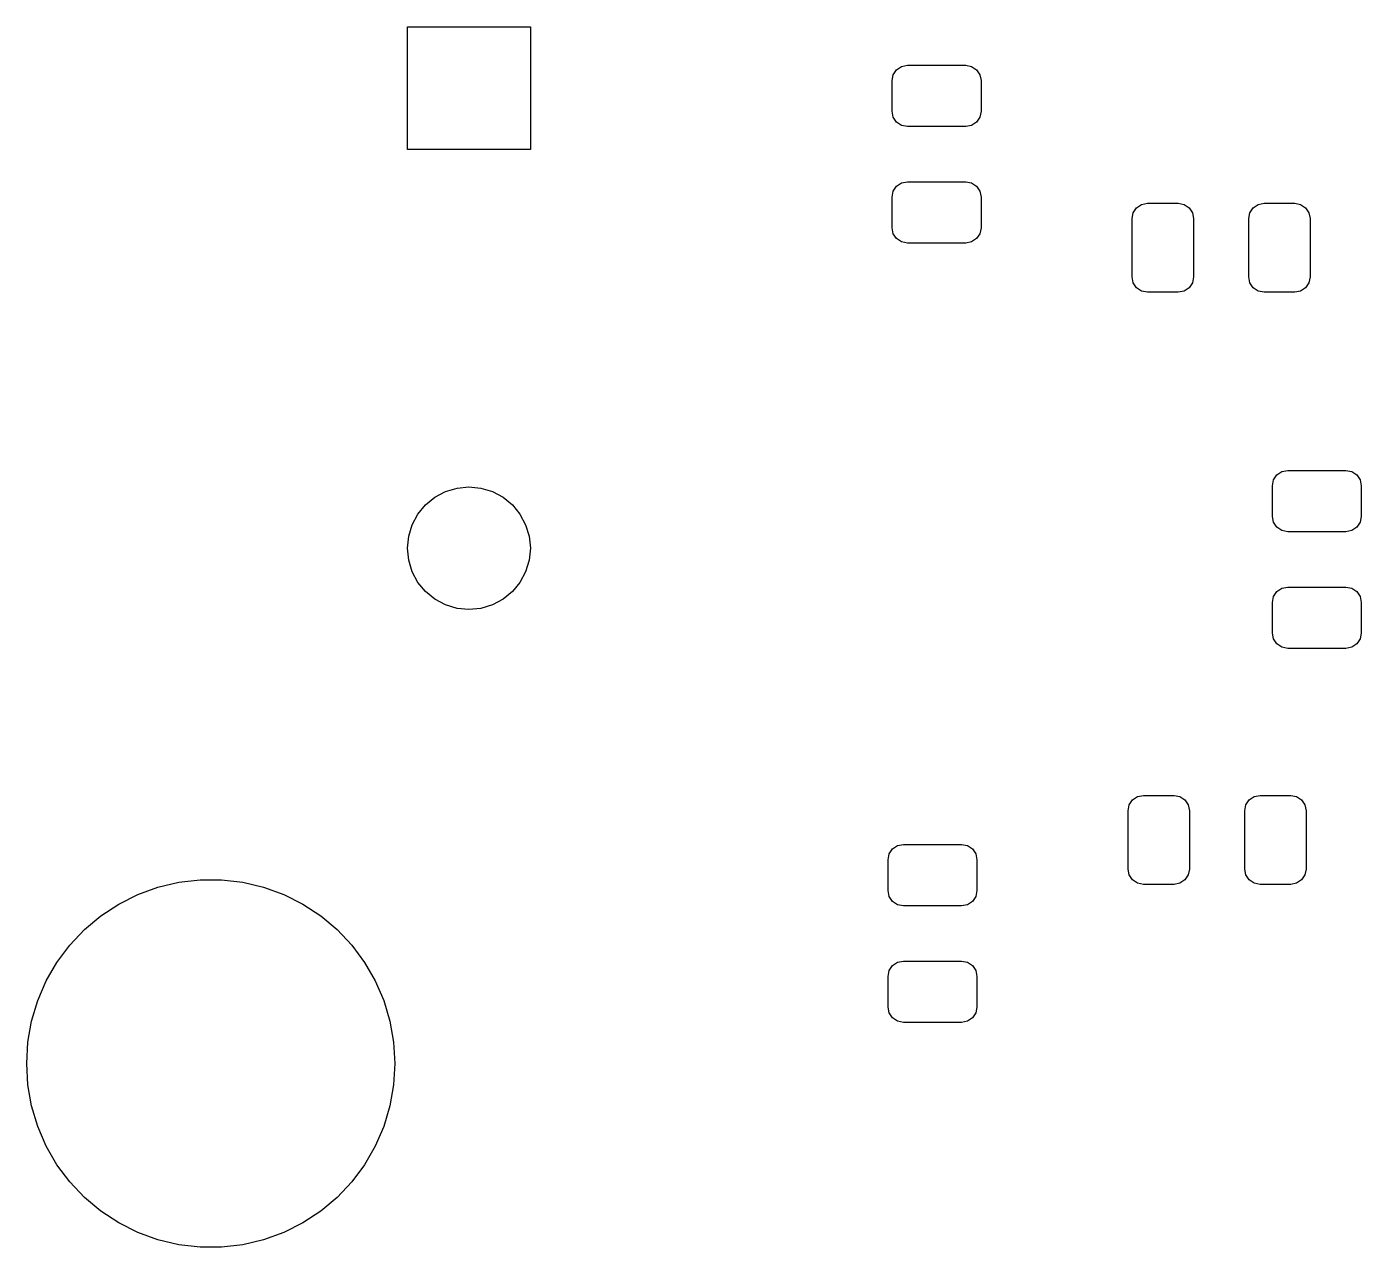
# Model space of a CAD drawing. Extents: x 44 to 145, y -86 to -26.
# Drawn here: x 44.1 to 65.85, y -86.39 to -66.5 of the extents above; entities that cross this region are included whole.
import ezdxf

# ---------------------------------------------------------------- set-up
doc = ezdxf.new("R2010")
doc.units = 0
doc.layers.add('BLACK', color=7, linetype='CONTINUOUS')

msp = doc.modelspace()

# ---------------------------------------------------------------- linework, layer by layer
at = {"layer": 'BLACK', "linetype": 'CONTINUOUS'}
for p, q in [((50.308, -68.502323), (50.308, -66.502323)), ((50.308, -66.502323), (52.308, -66.502323)), ((52.308, -66.502323), (52.308, -68.502323)), ((58.22203, -67.284329), (58.276223, -67.203223)), ((58.276223, -67.203223), (58.357329, -67.14903)), ((58.357329, -67.14903), (58.453, -67.13)), ((58.453, -67.13), (59.403, -67.13)), ((59.403, -67.13), (59.498671, -67.14903)), ((59.498671, -67.14903), (59.579777, -67.203223)), ((59.579777, -67.203223), (59.63397, -67.284329)), ((58.203, -67.38), (58.22203, -67.284329)), ((58.203, -67.88), (58.203, -67.38)), ((59.63397, -67.284329), (59.653, -67.38)), ((59.653, -67.38), (59.653, -67.88)), ((58.22203, -67.975671), (58.203, -67.88)), ((58.276223, -68.056777), (58.22203, -67.975671)), ((58.357329, -68.11097), (58.276223, -68.056777)), ((59.579777, -68.056777), (59.498671, -68.11097)), ((59.63397, -67.975671), (59.579777, -68.056777)), ((59.653, -67.88), (59.63397, -67.975671)), ((58.453, -68.13), (58.357329, -68.11097)), ((59.403, -68.13), (58.453, -68.13)), ((59.498671, -68.11097), (59.403, -68.13)), ((52.308, -68.502323), (50.308, -68.502323)), ((58.22203, -69.184329), (58.276223, -69.103223)), ((58.276223, -69.103223), (58.357329, -69.04903)), ((58.357329, -69.04903), (58.453, -69.03)), ((58.453, -69.03), (59.403, -69.03)), ((59.403, -69.03), (59.498671, -69.04903)), ((59.498671, -69.04903), (59.579777, -69.103223)), ((59.579777, -69.103223), (59.63397, -69.184329)), ((58.203, -69.28), (58.22203, -69.184329)), ((58.203, -69.78), (58.203, -69.28)), ((59.63397, -69.184329), (59.653, -69.28)), ((59.653, -69.28), (59.653, -69.78)), ((62.270329, -69.39803), (62.366, -69.379)), ((62.366, -69.379), (62.866, -69.379)), ((62.866, -69.379), (62.961671, -69.39803)), ((64.170329, -69.39803), (64.266, -69.379)), ((64.266, -69.379), (64.766, -69.379)), ((64.766, -69.379), (64.861671, -69.39803)), ((62.116, -69.629), (62.13503, -69.533329)), ((62.13503, -69.533329), (62.189223, -69.452223)), ((62.189223, -69.452223), (62.270329, -69.39803)), ((62.961671, -69.39803), (63.042777, -69.452223)), ((63.042777, -69.452223), (63.09697, -69.533329)), ((63.09697, -69.533329), (63.116, -69.629)), ((64.016, -69.629), (64.03503, -69.533329)), ((64.03503, -69.533329), (64.089223, -69.452223)), ((64.089223, -69.452223), (64.170329, -69.39803)), ((64.861671, -69.39803), (64.942777, -69.452223)), ((64.942777, -69.452223), (64.99697, -69.533329)), ((64.99697, -69.533329), (65.016, -69.629)), ((58.22203, -69.875671), (58.203, -69.78)), ((59.653, -69.78), (59.63397, -69.875671)), ((62.116, -70.579), (62.116, -69.629)), ((63.116, -69.629), (63.116, -70.579)), ((64.016, -70.579), (64.016, -69.629)), ((65.016, -69.629), (65.016, -70.579)), ((58.276223, -69.956777), (58.22203, -69.875671)), ((58.357329, -70.01097), (58.276223, -69.956777)), ((58.453, -70.03), (58.357329, -70.01097)), ((59.403, -70.03), (58.453, -70.03)), ((59.498671, -70.01097), (59.403, -70.03)), ((59.579777, -69.956777), (59.498671, -70.01097)), ((59.63397, -69.875671), (59.579777, -69.956777)), ((62.13503, -70.674671), (62.116, -70.579)), ((62.189223, -70.755777), (62.13503, -70.674671)), ((63.09697, -70.674671), (63.042777, -70.755777)), ((63.116, -70.579), (63.09697, -70.674671)), ((64.03503, -70.674671), (64.016, -70.579)), ((64.089223, -70.755777), (64.03503, -70.674671)), ((64.99697, -70.674671), (64.942777, -70.755777)), ((65.016, -70.579), (64.99697, -70.674671)), ((62.270329, -70.80997), (62.189223, -70.755777)), ((62.366, -70.829), (62.270329, -70.80997)), ((62.866, -70.829), (62.366, -70.829)), ((62.961671, -70.80997), (62.866, -70.829)), ((63.042777, -70.755777), (62.961671, -70.80997)), ((64.170329, -70.80997), (64.089223, -70.755777)), ((64.266, -70.829), (64.170329, -70.80997)), ((64.766, -70.829), (64.266, -70.829)), ((64.861671, -70.80997), (64.766, -70.829)), ((64.942777, -70.755777), (64.861671, -70.80997)), ((64.554929, -73.75303), (64.6506, -73.734)), ((64.6506, -73.734), (65.6006, -73.734)), ((65.6006, -73.734), (65.696271, -73.75303)), ((64.4006, -73.984), (64.41963, -73.888329)), ((64.41963, -73.888329), (64.473823, -73.807223)), ((64.473823, -73.807223), (64.554929, -73.75303)), ((65.696271, -73.75303), (65.777377, -73.807223)), ((65.777377, -73.807223), (65.83157, -73.888329)), ((65.83157, -73.888329), (65.8506, -73.984)), ((50.75243, -74.170853), (50.925317, -74.078443)), ((50.925317, -74.078443), (51.11291, -74.021538)), ((51.11291, -74.021538), (51.308, -74.002323)), ((51.308, -74.002323), (51.50309, -74.021538)), ((51.50309, -74.021538), (51.690683, -74.078443)), ((51.690683, -74.078443), (51.86357, -74.170853)), ((64.4006, -74.484), (64.4006, -73.984)), ((65.8506, -73.984), (65.8506, -74.484)), ((50.47653, -74.446753), (50.600893, -74.295216)), ((50.600893, -74.295216), (50.75243, -74.170853)), ((51.86357, -74.170853), (52.015107, -74.295216)), ((52.015107, -74.295216), (52.13947, -74.446753)), ((50.38412, -74.61964), (50.47653, -74.446753)), ((52.13947, -74.446753), (52.23188, -74.61964)), ((64.41963, -74.579671), (64.4006, -74.484)), ((64.473823, -74.660777), (64.41963, -74.579671)), ((65.83157, -74.579671), (65.777377, -74.660777)), ((65.8506, -74.484), (65.83157, -74.579671)), ((50.308, -75.002323), (50.327215, -74.807233)), ((50.327215, -74.807233), (50.38412, -74.61964)), ((52.23188, -74.61964), (52.288785, -74.807233)), ((52.288785, -74.807233), (52.308, -75.002323)), ((64.554929, -74.71497), (64.473823, -74.660777)), ((64.6506, -74.734), (64.554929, -74.71497)), ((65.6006, -74.734), (64.6506, -74.734)), ((65.696271, -74.71497), (65.6006, -74.734)), ((65.777377, -74.660777), (65.696271, -74.71497)), ((50.327215, -75.197413), (50.308, -75.002323)), ((52.308, -75.002323), (52.288785, -75.197413)), ((50.38412, -75.385006), (50.327215, -75.197413)), ((52.288785, -75.197413), (52.23188, -75.385006)), ((50.47653, -75.557893), (50.38412, -75.385006)), ((52.23188, -75.385006), (52.13947, -75.557893)), ((50.600893, -75.70943), (50.47653, -75.557893)), ((52.13947, -75.557893), (52.015107, -75.70943)), ((64.473823, -75.707223), (64.554929, -75.65303)), ((64.554929, -75.65303), (64.6506, -75.634)), ((64.6506, -75.634), (65.6006, -75.634)), ((65.6006, -75.634), (65.696271, -75.65303)), ((65.696271, -75.65303), (65.777377, -75.707223)), ((50.75243, -75.833793), (50.600893, -75.70943)), ((50.925317, -75.926203), (50.75243, -75.833793)), ((51.86357, -75.833793), (51.690683, -75.926203)), ((52.015107, -75.70943), (51.86357, -75.833793)), ((64.4006, -75.884), (64.41963, -75.788329)), ((64.4006, -76.384), (64.4006, -75.884)), ((64.41963, -75.788329), (64.473823, -75.707223)), ((65.777377, -75.707223), (65.83157, -75.788329)), ((65.83157, -75.788329), (65.8506, -75.884)), ((65.8506, -75.884), (65.8506, -76.384)), ((51.11291, -75.983108), (50.925317, -75.926203)), ((51.308, -76.002323), (51.11291, -75.983108)), ((51.50309, -75.983108), (51.308, -76.002323)), ((51.690683, -75.926203), (51.50309, -75.983108)), ((64.41963, -76.479671), (64.4006, -76.384)), ((64.473823, -76.560777), (64.41963, -76.479671)), ((64.554929, -76.61497), (64.473823, -76.560777)), ((65.777377, -76.560777), (65.696271, -76.61497)), ((65.83157, -76.479671), (65.777377, -76.560777)), ((65.8506, -76.384), (65.83157, -76.479671)), ((64.6506, -76.634), (64.554929, -76.61497)), ((65.6006, -76.634), (64.6506, -76.634)), ((65.696271, -76.61497), (65.6006, -76.634)), ((62.06903, -79.185329), (62.123223, -79.104223)), ((62.123223, -79.104223), (62.204329, -79.05003)), ((62.204329, -79.05003), (62.3, -79.031)), ((62.3, -79.031), (62.8, -79.031)), ((62.8, -79.031), (62.895671, -79.05003)), ((62.895671, -79.05003), (62.976777, -79.104223)), ((62.976777, -79.104223), (63.03097, -79.185329)), ((63.96903, -79.185329), (64.023223, -79.104223)), ((64.023223, -79.104223), (64.104329, -79.05003)), ((64.104329, -79.05003), (64.2, -79.031)), ((64.2, -79.031), (64.7, -79.031)), ((64.7, -79.031), (64.795671, -79.05003)), ((64.795671, -79.05003), (64.876777, -79.104223)), ((64.876777, -79.104223), (64.93097, -79.185329)), ((62.05, -79.281), (62.06903, -79.185329)), ((62.05, -80.231), (62.05, -79.281)), ((63.03097, -79.185329), (63.05, -79.281)), ((63.05, -79.281), (63.05, -80.231)), ((63.95, -79.281), (63.96903, -79.185329)), ((63.95, -80.231), (63.95, -79.281)), ((64.93097, -79.185329), (64.95, -79.281)), ((64.95, -79.281), (64.95, -80.231)), ((58.137, -80.08), (58.15603, -79.984329)), ((58.15603, -79.984329), (58.210223, -79.903223)), ((58.210223, -79.903223), (58.291329, -79.84903)), ((58.291329, -79.84903), (58.387, -79.83)), ((58.387, -79.83), (59.337, -79.83)), ((59.337, -79.83), (59.432671, -79.84903)), ((59.432671, -79.84903), (59.513777, -79.903223)), ((59.513777, -79.903223), (59.56797, -79.984329)), ((59.56797, -79.984329), (59.587, -80.08)), ((58.137, -80.58), (58.137, -80.08)), ((59.587, -80.08), (59.587, -80.58)), ((62.06903, -80.326671), (62.05, -80.231)), ((63.05, -80.231), (63.03097, -80.326671)), ((63.96903, -80.326671), (63.95, -80.231)), ((64.95, -80.231), (64.93097, -80.326671)), ((46.23959, -80.526031), (46.579055, -80.445577)), ((46.579055, -80.445577), (46.925566, -80.405076)), ((46.925566, -80.405076), (47.274434, -80.405076)), ((47.274434, -80.405076), (47.620945, -80.445577)), ((47.620945, -80.445577), (47.96041, -80.526031)), ((62.123223, -80.407777), (62.06903, -80.326671)), ((62.204329, -80.46197), (62.123223, -80.407777)), ((62.3, -80.481), (62.204329, -80.46197)), ((62.895671, -80.46197), (62.8, -80.481)), ((62.976777, -80.407777), (62.895671, -80.46197)), ((63.03097, -80.326671), (62.976777, -80.407777)), ((64.023223, -80.407777), (63.96903, -80.326671)), ((64.104329, -80.46197), (64.023223, -80.407777)), ((64.2, -80.481), (64.104329, -80.46197)), ((64.795671, -80.46197), (64.7, -80.481)), ((64.876777, -80.407777), (64.795671, -80.46197)), ((64.93097, -80.326671), (64.876777, -80.407777)), ((45.6, -80.801924), (45.911761, -80.645352)), ((45.911761, -80.645352), (46.23959, -80.526031)), ((47.96041, -80.526031), (48.288239, -80.645352)), ((48.288239, -80.645352), (48.6, -80.801924)), ((58.15603, -80.675671), (58.137, -80.58)), ((58.210223, -80.756777), (58.15603, -80.675671)), ((59.56797, -80.675671), (59.513777, -80.756777)), ((59.587, -80.58), (59.56797, -80.675671)), ((62.8, -80.481), (62.3, -80.481)), ((64.7, -80.481), (64.2, -80.481)), ((45.308524, -80.99363), (45.6, -80.801924)), ((48.6, -80.801924), (48.891476, -80.99363)), ((58.291329, -80.81097), (58.210223, -80.756777)), ((58.387, -80.83), (58.291329, -80.81097)), ((59.337, -80.83), (58.387, -80.83)), ((59.432671, -80.81097), (59.337, -80.83)), ((59.513777, -80.756777), (59.432671, -80.81097)), ((45.041275, -81.217879), (45.308524, -80.99363)), ((48.891476, -80.99363), (49.158725, -81.217879)), ((44.801867, -81.471637), (45.041275, -81.217879)), ((49.158725, -81.217879), (49.398133, -81.471637)), ((44.593537, -81.751473), (44.801867, -81.471637)), ((49.398133, -81.471637), (49.606463, -81.751473)), ((44.419102, -82.053602), (44.593537, -81.751473)), ((49.606463, -81.751473), (49.780898, -82.053602)), ((58.210223, -81.803223), (58.291329, -81.74903)), ((58.291329, -81.74903), (58.387, -81.73)), ((58.387, -81.73), (59.337, -81.73)), ((59.337, -81.73), (59.432671, -81.74903)), ((59.432671, -81.74903), (59.513777, -81.803223)), ((58.137, -81.98), (58.15603, -81.884329)), ((58.137, -82.48), (58.137, -81.98)), ((58.15603, -81.884329), (58.210223, -81.803223)), ((59.513777, -81.803223), (59.56797, -81.884329)), ((59.56797, -81.884329), (59.587, -81.98)), ((59.587, -81.98), (59.587, -82.48)), ((44.280922, -82.37394), (44.419102, -82.053602)), ((49.780898, -82.053602), (49.919078, -82.37394)), ((44.180865, -82.708152), (44.280922, -82.37394)), ((49.919078, -82.37394), (50.019135, -82.708152)), ((58.15603, -82.575671), (58.137, -82.48)), ((58.210223, -82.656777), (58.15603, -82.575671)), ((59.56797, -82.575671), (59.513777, -82.656777)), ((59.587, -82.48), (59.56797, -82.575671)), ((44.120285, -83.051721), (44.180865, -82.708152)), ((50.019135, -82.708152), (50.079715, -83.051721)), ((58.291329, -82.71097), (58.210223, -82.656777)), ((58.387, -82.73), (58.291329, -82.71097)), ((59.337, -82.73), (58.387, -82.73)), ((59.432671, -82.71097), (59.337, -82.73)), ((59.513777, -82.656777), (59.432671, -82.71097)), ((44.1, -83.4), (44.120285, -83.051721)), ((50.079715, -83.051721), (50.1, -83.4)), ((44.120285, -83.748279), (44.1, -83.4)), ((50.1, -83.4), (50.079715, -83.748279)), ((44.180865, -84.091848), (44.120285, -83.748279)), ((50.079715, -83.748279), (50.019135, -84.091848)), ((44.280922, -84.42606), (44.180865, -84.091848)), ((50.019135, -84.091848), (49.919078, -84.42606)), ((44.419102, -84.746398), (44.280922, -84.42606)), ((49.919078, -84.42606), (49.780898, -84.746398)), ((44.593537, -85.048527), (44.419102, -84.746398)), ((49.780898, -84.746398), (49.606463, -85.048527)), ((44.801867, -85.328363), (44.593537, -85.048527)), ((49.606463, -85.048527), (49.398133, -85.328363)), ((45.041275, -85.582121), (44.801867, -85.328363)), ((49.398133, -85.328363), (49.158725, -85.582121)), ((45.308524, -85.80637), (45.041275, -85.582121)), ((49.158725, -85.582121), (48.891476, -85.80637)), ((45.6, -85.998076), (45.308524, -85.80637)), ((48.891476, -85.80637), (48.6, -85.998076)), ((45.911761, -86.154648), (45.6, -85.998076)), ((48.6, -85.998076), (48.288239, -86.154648)), ((46.23959, -86.273969), (45.911761, -86.154648)), ((46.579055, -86.354423), (46.23959, -86.273969)), ((47.96041, -86.273969), (47.620945, -86.354423)), ((48.288239, -86.154648), (47.96041, -86.273969)), ((46.925566, -86.394924), (46.579055, -86.354423)), ((47.274434, -86.394924), (46.925566, -86.394924)), ((47.620945, -86.354423), (47.274434, -86.394924))]:
    msp.add_line(p, q, dxfattribs=at)

doc.saveas('drawing.dxf')
